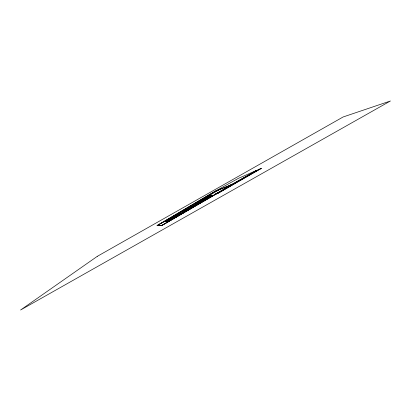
<?xml version="1.0" encoding="UTF-8"?>
<svg xmlns="http://www.w3.org/2000/svg" width="411" height="411" viewBox="0 0 411 411"><rect width="100%" height="100%" fill="white"/><g stroke="black" fill="none" stroke-linecap="round" stroke-linejoin="round"><path stroke-width="0.62" d="M188.7 208.742L211.742 195.138L206.543 197.218M255.174 171.33L254.805 171.49L256.772 170.339L238.38 178.353L215.015 191.341L156.91 225.706L161.749 225.516L217.059 193.56M232.307 184.436L162.037 225.326L157.218 225.541L214.758 191.511L230.884 185.007L228.768 186.245L229.605 185.911L231.963 184.575M165.237 221.282L164.667 221.616L165.972 221.431L180.876 212.985L179.165 213.427L165.237 221.282L166.558 221.087L165.972 221.431M204.329 198.456L219.017 189.79M180.301 213.324L180.876 212.985M202.217 199.638L207.236 197.665L183.994 211.408L188.664 208.762M168.063 220.866L167.452 221.226L168.957 221.015L184.791 211.978L182.823 212.482L168.063 220.866L169.594 220.64L168.957 221.015M181.343 213.381L170.02 219.813L171.32 219.597L182.916 212.99L180.439 213.91L181.939 213.545M161.749 225.516L217.547 192.944M229.898 185.715L229.338 185.936L256.772 170.339M233.099 184.118L215.528 194.126L218.447 193.047L261.304 168.366L257.399 170.067L229.338 185.936M229.605 185.911L235.611 183.018L261.304 168.366M218.447 193.047L235.611 183.018M233.284 184.041L216.063 193.838L218.75 192.841M207.19 197.681L211.67 195.153M206.003 198.472L210.514 195.929M157.218 225.541L180.804 212.266M207.514 196.715L180.064 212.754L183.856 211.485M215.015 191.341L231.46 184.693M231.737 184.662L235 183.347M217.362 192.929L218.087 192.656M186.717 209.867L190.072 208.906M178.194 214.455L176.91 214.768L179.119 213.931L168.186 220.116L167.061 220.301M97.345 256.315L20.55 310.028L390.45 100.972L343.118 116.976L97.345 256.315"/></g></svg>
